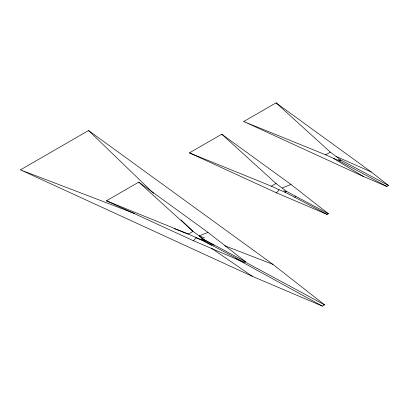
<?xml version="1.0" encoding="UTF-8"?>
<svg xmlns="http://www.w3.org/2000/svg" width="409" height="409" viewBox="0 0 409 409"><rect width="100%" height="100%" fill="white"/><g stroke="black" fill="none" stroke-linecap="round" stroke-linejoin="round"><path stroke-width="0.61" d="M193.483 240.768L244.127 262.363L245.395 261.632L207.987 232.394L138.753 182.133L106.432 200.793L193.483 240.768L196.11 237.644L203.518 240.799L211.335 245.093M276.484 192.849L279.112 189.725L285.099 192.281L294.674 197.199L327.128 214.444L328.396 213.713L290.988 184.474L221.75 134.213L189.428 152.874L276.484 192.849L327.128 214.444M20.45 169.853L88.564 130.527L272.926 264.367L324.613 304.874L322.43 306.136L252.261 276.295L20.45 169.853L134.766 213.585M243.733 121.524L276.055 102.863L371.321 172.02L388.55 185.487L386.842 186.473L363.514 176.524L243.733 121.524L325.651 154.812L339.404 160.926L386.842 186.473M189.428 152.874L271.346 186.161L275.998 183.477L286.597 191.417L328.396 213.713M325.651 154.812L330.303 152.122L340.901 160.062L388.55 185.487M106.432 200.793L188.35 234.081L202.097 240.201L203.595 239.337L245.395 261.632M285.099 192.281L286.597 191.417M339.404 160.926L340.901 160.062M203.518 240.799L204.633 240.155L214.163 245.298M202.097 240.201L211.673 245.119L212.792 244.475M294.674 197.199L295.794 196.555M282.174 187.956L290.988 184.474M138.753 182.133L193.002 231.397L199.173 235.875L207.987 232.394M174.06 228.616L188.35 234.081L193.002 231.397L181.09 219.894M204.633 240.155L199.168 235.875L204.526 237.941M224.745 245.753L272.926 264.367M336.474 156.601L371.321 172.02M271.346 186.161L279.112 189.725M211.673 245.119L244.127 262.363M245.001 261.929L324.613 304.874M235.339 258.284L322.43 306.136M338.192 159.362L340.15 160.497M283.887 190.717L285.85 191.847M200.885 238.636L204.076 240.477M333.407 158.37L363.514 176.524M196.105 237.644L198.207 239.086M211.325 248.12L252.261 276.295M199.173 235.875L203.595 239.337M276.055 102.863L330.303 152.122M221.75 134.213L275.998 183.477M88.564 130.527L153.605 193.35"/></g></svg>
